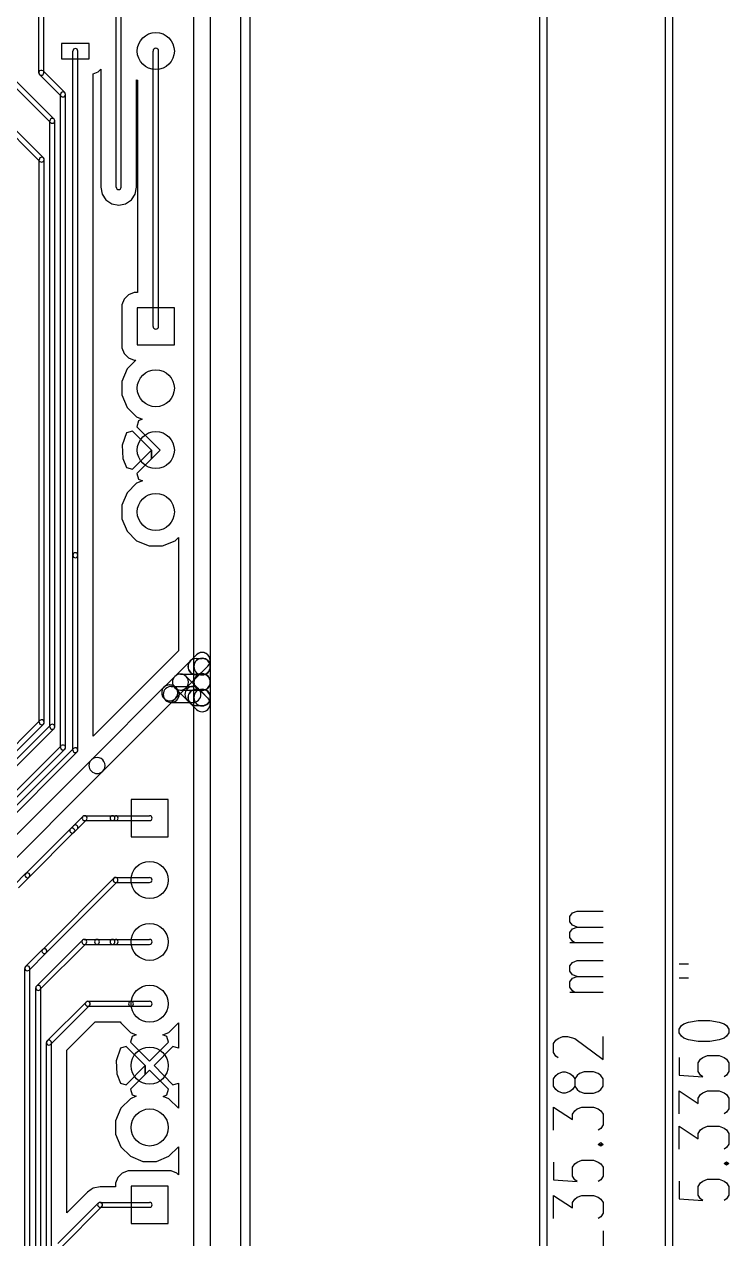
# Model space of a CAD drawing. Extents: x -29274 to 69862, y 24345 to 162744.
# Drawn here: x 58074 to 69462, y 48572 to 68203 of the extents above; entities that cross this region are included whole.
import ezdxf

# ---------------------------------------------------------------- set-up
doc = ezdxf.new("R2010")
doc.units = 0
doc.layers.add('BLACK', color=1, linetype='CONTINUOUS')

msp = doc.modelspace()

# ---------------------------------------------------------------- linework, layer by layer
at = {"layer": 'BLACK'}
for p, q in [((66406, 24474), (66406, 77774)), ((66526, 24474), (66526, 77774)), ((68438, 24426), (68438, 77776)), ((68558, 24426), (68558, 77776)), ((61575, 34920), (61575, 75920)), ((61725, 34920), (61725, 75920)), ((60815, 57820), (60815, 69370)), ((61085, 57820), (61085, 69370)), ((58310, 67420), (58310, 69120)), ((58390, 67420), (58390, 69120)), ((59560, 65570), (59560, 69170)), ((59640, 65570), (59640, 69170)), ((59125, 67895), (58675, 67895)), ((58675, 67895), (58675, 67645)), ((58860, 59620), (58860, 67770)), ((58940, 59620), (58940, 67770)), ((59125, 67645), (59125, 67895)), ((60155, 63320), (60155, 67770)), ((60245, 63320), (60245, 67770)), ((58675, 67645), (59125, 67645)), ((57722, 67392), (58500, 66614)), ((57778, 67448), (58556, 66670)), ((58671, 67042), (58322, 67391)), ((58728, 67099), (58379, 67448)), ((59190, 67403), (59266, 67434)), ((59190, 67403), (59266, 67434)), ((59190, 59620), (59190, 67403)), ((59190, 59620), (59190, 67403)), ((59266, 67434), (59310, 67478)), ((59266, 67434), (59310, 67478)), ((59310, 67478), (59310, 65570)), ((59310, 67478), (59310, 65570)), ((58328, 65986), (57072, 67242)), ((58384, 66042), (57128, 67298)), ((59890, 65570), (59890, 67305)), ((59890, 67305), (59905, 67299)), ((59890, 65570), (59890, 67305)), ((59890, 67305), (59905, 67299)), ((59905, 67299), (59905, 63869)), ((59905, 67299), (59905, 63869)), ((58660, 56514), (58660, 67070)), ((58740, 56514), (58740, 67070)), ((58488, 56848), (58488, 66642)), ((58568, 56848), (58568, 66642)), ((58316, 56920), (58316, 66014)), ((58396, 56920), (58396, 66014)), ((59310, 65570), (59332, 65459)), ((59310, 65570), (59332, 65459)), ((59868, 65459), (59890, 65570)), ((59868, 65459), (59890, 65570)), ((59332, 65459), (59395, 65365)), ((59332, 65459), (59395, 65365)), ((59805, 65365), (59868, 65459)), ((59805, 65365), (59868, 65459)), ((59395, 65365), (59489, 65302)), ((59395, 65365), (59489, 65302)), ((59489, 65302), (59600, 65280)), ((59489, 65302), (59600, 65280)), ((59600, 65280), (59711, 65302)), ((59600, 65280), (59711, 65302)), ((59711, 65302), (59805, 65365)), ((59711, 65302), (59805, 65365)), ((59759, 63831), (59689, 63761)), ((59759, 63831), (59689, 63761)), ((59851, 63869), (59759, 63831)), ((59851, 63869), (59759, 63831)), ((59905, 63869), (59851, 63869)), ((59905, 63869), (59851, 63869)), ((59689, 63761), (59651, 63670)), ((59689, 63761), (59651, 63670)), ((59651, 63670), (59651, 63571)), ((59651, 63670), (59651, 63571)), ((60500, 63620), (59900, 63620)), ((59900, 63620), (59900, 63020)), ((60500, 63020), (60500, 63620)), ((59651, 63571), (59651, 62971)), ((59651, 63571), (59651, 62971)), ((59900, 63020), (60500, 63020)), ((59651, 62971), (59689, 62879)), ((59651, 62971), (59689, 62879)), ((59689, 62879), (59759, 62809)), ((59689, 62879), (59759, 62809)), ((59735, 62631), (59651, 62429)), ((59735, 62631), (59651, 62429)), ((59875, 62771), (59735, 62631)), ((59875, 62771), (59735, 62631)), ((59759, 62809), (59850, 62771)), ((59759, 62809), (59850, 62771)), ((59850, 62771), (59875, 62771)), ((59850, 62771), (59875, 62771)), ((59651, 62429), (59651, 62211)), ((59651, 62429), (59651, 62211)), ((59651, 62211), (59735, 62009)), ((59651, 62211), (59735, 62009)), ((59735, 62009), (59889, 61855)), ((59735, 62009), (59889, 61855)), ((59889, 61855), (59980, 61818)), ((59889, 61855), (59980, 61818)), ((59919, 61792), (59892, 61698)), ((59919, 61792), (59892, 61698)), ((59892, 61698), (60165, 61426)), ((59892, 61698), (60165, 61426)), ((59980, 61818), (59919, 61792)), ((59980, 61818), (59919, 61792)), ((59728, 61601), (59657, 61399)), ((59728, 61601), (59657, 61399)), ((59822, 61628), (59728, 61601)), ((59822, 61628), (59728, 61601)), ((60129, 61320), (59822, 61628)), ((60129, 61320), (59822, 61628)), ((59657, 61399), (59668, 61186)), ((59657, 61399), (59668, 61186)), ((59822, 61012), (60129, 61320)), ((59822, 61012), (60129, 61320)), ((60129, 61179), (60129, 61320)), ((60129, 61320), (60129, 61179)), ((60129, 61179), (60129, 61320)), ((60129, 61320), (60129, 61179)), ((60200, 61249), (60129, 61179)), ((60200, 61249), (60129, 61179)), ((60165, 61426), (60200, 61391)), ((60165, 61426), (60200, 61391)), ((60200, 61391), (60271, 61320)), ((60200, 61391), (60271, 61320)), ((60271, 61320), (60200, 61249)), ((60271, 61320), (60200, 61249)), ((59668, 61186), (59728, 61039)), ((59668, 61186), (59728, 61039)), ((60129, 61179), (59892, 60942)), ((60129, 61179), (59892, 60942)), ((59728, 61039), (59822, 61012)), ((59728, 61039), (59822, 61012)), ((59892, 60942), (59919, 60848)), ((59892, 60942), (59919, 60848)), ((59889, 60785), (59735, 60631)), ((59889, 60785), (59735, 60631)), ((59984, 60825), (59889, 60785)), ((59984, 60825), (59889, 60785)), ((59919, 60848), (59984, 60825)), ((59919, 60848), (59984, 60825)), ((59735, 60631), (59651, 60429)), ((59735, 60631), (59651, 60429)), ((59651, 60429), (59651, 60211)), ((59651, 60429), (59651, 60211)), ((59651, 60211), (59735, 60009)), ((59651, 60211), (59735, 60009)), ((59735, 60009), (59889, 59855)), ((59735, 60009), (59889, 59855)), ((60511, 59855), (60565, 59909)), ((60511, 59855), (60565, 59909)), ((60565, 59909), (60565, 58073)), ((60565, 59909), (60565, 58073)), ((59889, 59855), (60091, 59771)), ((59889, 59855), (60091, 59771)), ((60091, 59771), (60309, 59771)), ((60091, 59771), (60309, 59771)), ((60309, 59771), (60511, 59855)), ((60309, 59771), (60511, 59855)), ((58860, 56470), (58860, 59620)), ((58940, 56470), (58940, 59620)), ((59190, 56698), (59190, 59620)), ((59190, 56698), (59190, 59620)), ((60565, 58073), (60331, 57839)), ((60565, 58073), (60331, 57839)), ((60508, 57662), (60858, 58012)), ((60858, 58011), (60759, 57912)), ((60850, 57950), (60950, 57950)), ((60329, 57837), (60156, 57664)), ((60329, 57837), (60156, 57664)), ((60331, 57839), (60329, 57837)), ((60331, 57839), (60329, 57837)), ((60692, 57478), (61042, 57828)), ((60815, 57570), (60815, 57820)), ((61041, 57828), (60942, 57729)), ((61085, 57570), (61085, 57820)), ((60154, 57662), (59190, 56698)), ((60154, 57662), (59190, 56698)), ((60156, 57664), (60154, 57662)), ((60156, 57664), (60154, 57662)), ((60333, 57488), (60507, 57662)), ((60600, 57700), (60950, 57700)), ((60692, 57662), (60892, 57462)), ((60815, 57320), (60815, 57570)), ((60850, 57690), (60950, 57690)), ((61085, 57320), (61085, 57570)), ((59158, 56313), (60332, 57487)), ((60450, 57500), (60800, 57500)), ((60508, 57478), (60708, 57278)), ((60517, 57487), (60541, 57463)), ((60517, 57304), (60691, 57478)), ((60600, 57440), (60950, 57440)), ((60850, 57450), (60950, 57450)), ((60892, 57462), (61042, 57312)), ((61041, 57312), (60942, 57411)), ((59342, 56129), (60516, 57303)), ((60333, 57303), (60357, 57279)), ((60450, 57240), (60800, 57240)), ((60708, 57278), (60858, 57128)), ((60858, 57129), (60759, 57228)), ((60815, 33070), (60815, 57320)), ((60850, 57190), (60950, 57190)), ((61085, 33070), (61085, 57320)), ((54972, 53592), (58328, 56948)), ((55028, 53536), (58384, 56892)), ((58499, 56876), (55272, 53649)), ((58556, 56819), (55329, 53592)), ((56203, 54074), (58671, 56542)), ((55972, 53599), (58871, 56498)), ((56029, 53542), (58928, 56441)), ((56259, 54018), (58727, 56486)), ((57408, 54562), (59158, 56312)), ((57592, 54378), (59342, 56128)), ((60400, 55670), (59800, 55670)), ((59800, 55670), (59800, 55070)), ((60400, 55070), (60400, 55670)), ((59021, 55398), (58822, 55199)), ((59050, 55410), (59500, 55410)), ((59500, 55410), (60100, 55410)), ((59500, 55410), (59550, 55410)), ((58821, 55198), (58097, 54474)), ((58871, 55248), (58822, 55199)), ((59078, 55341), (58879, 55142)), ((58928, 55191), (58879, 55142)), ((59050, 55330), (59500, 55330)), ((59500, 55330), (60100, 55330)), ((59500, 55330), (59550, 55330)), ((58877, 55142), (58153, 54418)), ((59800, 55070), (60400, 55070)), ((58096, 54473), (57922, 54299)), ((58152, 54417), (57978, 54243)), ((58372, 53248), (59522, 54398)), ((59550, 54410), (60100, 54410)), ((58428, 53192), (59578, 54342)), ((59550, 54330), (60100, 54330)), ((66896, 53781), (66935, 53839)), ((66935, 53839), (67011, 53867)), ((67011, 53867), (67430, 53867)), ((66896, 53696), (66896, 53781)), ((66935, 53639), (66896, 53696)), ((67011, 53610), (66935, 53639)), ((66935, 53581), (67011, 53610)), ((67011, 53610), (67430, 53610)), ((59016, 53398), (58272, 52654)), ((59044, 53410), (59250, 53410)), ((59250, 53410), (59500, 53410)), ((59500, 53410), (60100, 53410)), ((59500, 53410), (59550, 53410)), ((66896, 53524), (66935, 53581)), ((66896, 53439), (66896, 53524)), ((66935, 53381), (66896, 53439)), ((58094, 52971), (58371, 53248)), ((59072, 53342), (58328, 52598)), ((59044, 53330), (59250, 53330)), ((59250, 53330), (59500, 53330)), ((59500, 53330), (60100, 53330)), ((59500, 53330), (59550, 53330)), ((67430, 53353), (66896, 53353)), ((66973, 53353), (66935, 53381)), ((58151, 52914), (58428, 53191)), ((66896, 52981), (66935, 53039)), ((66935, 53039), (67011, 53067)), ((67011, 53067), (67430, 53067)), ((68662, 53016), (68814, 53016)), ((58082, 44820), (58082, 52942)), ((58162, 44820), (58162, 52942)), ((66896, 52896), (66896, 52981)), ((66935, 52839), (66896, 52896)), ((67011, 52810), (66935, 52839)), ((66935, 52781), (67011, 52810)), ((67011, 52810), (67430, 52810)), ((58260, 44820), (58260, 52626)), ((58340, 44820), (58340, 52626)), ((66896, 52724), (66935, 52781)), ((66896, 52639), (66896, 52724)), ((66935, 52581), (66896, 52639)), ((68662, 52787), (68814, 52787)), ((67430, 52553), (66896, 52553)), ((66973, 52553), (66935, 52581)), ((58444, 51770), (59072, 52398)), ((58500, 51714), (59128, 52342)), ((59100, 52410), (59800, 52410)), ((59100, 52330), (59800, 52330)), ((59800, 52410), (60100, 52410)), ((59800, 52330), (60100, 52330)), ((58762, 51622), (59220, 52080)), ((58762, 51622), (59220, 52080)), ((59220, 52080), (59626, 52080)), ((59220, 52080), (59626, 52080)), ((59626, 52080), (59635, 52059)), ((59626, 52080), (59635, 52059)), ((59635, 52059), (59789, 51905)), ((59635, 52059), (59789, 51905)), ((60411, 51905), (60565, 52059)), ((60411, 51905), (60565, 52059)), ((60565, 52059), (60565, 51654)), ((60565, 52059), (60565, 51654)), ((68700, 52016), (68738, 52045)), ((68738, 52045), (68814, 52074)), ((68814, 52074), (68967, 52102)), ((68967, 52102), (69157, 52102)), ((69157, 52102), (69309, 52074)), ((69309, 52074), (69386, 52045)), ((69386, 52045), (69424, 52016)), ((59789, 51905), (59880, 51868)), ((59789, 51905), (59880, 51868)), ((59819, 51842), (59792, 51748)), ((59819, 51842), (59792, 51748)), ((59880, 51868), (59819, 51842)), ((59880, 51868), (59819, 51842)), ((60315, 51866), (60411, 51905)), ((60315, 51866), (60411, 51905)), ((60381, 51842), (60315, 51866)), ((60381, 51842), (60315, 51866)), ((60408, 51748), (60381, 51842)), ((60408, 51748), (60381, 51842)), ((66706, 51811), (66782, 51839)), ((66782, 51839), (66858, 51839)), ((66858, 51839), (66973, 51811)), ((67430, 51468), (67430, 51839)), ((68662, 51959), (68700, 52016)), ((68662, 51902), (68662, 51959)), ((68700, 51845), (68662, 51902)), ((68738, 51816), (68700, 51845)), ((69424, 51845), (69386, 51816)), ((69424, 52016), (69462, 51959)), ((69462, 51902), (69424, 51845)), ((69462, 51959), (69462, 51902)), ((58432, 44720), (58432, 51742)), ((58512, 44720), (58512, 51742)), ((59628, 51651), (59557, 51449)), ((59628, 51651), (59557, 51449)), ((59722, 51678), (59628, 51651)), ((59722, 51678), (59628, 51651)), ((60029, 51370), (59722, 51678)), ((60029, 51370), (59722, 51678)), ((59792, 51748), (60100, 51441)), ((59792, 51748), (60100, 51441)), ((60100, 51441), (60408, 51748)), ((60100, 51441), (60408, 51748)), ((60478, 51678), (60171, 51370)), ((60478, 51678), (60171, 51370)), ((60565, 51654), (60478, 51678)), ((60565, 51654), (60478, 51678)), ((66630, 51725), (66668, 51782)), ((66630, 51582), (66630, 51725)), ((66668, 51782), (66706, 51811)), ((66973, 51811), (67430, 51468)), ((68814, 51788), (68738, 51816)), ((68967, 51759), (68814, 51788)), ((69157, 51759), (68967, 51759)), ((69309, 51788), (69157, 51759)), ((69386, 51816), (69309, 51788)), ((58762, 48993), (58762, 51622)), ((58762, 48993), (58762, 51622)), ((59557, 51449), (59568, 51236)), ((59557, 51449), (59568, 51236)), ((66668, 51525), (66630, 51582)), ((66706, 51496), (66668, 51525)), ((68662, 51503), (68662, 51217)), ((68967, 51417), (69005, 51474)), ((69005, 51474), (69043, 51503)), ((69043, 51503), (69119, 51531)), ((69119, 51531), (69309, 51531)), ((69309, 51531), (69386, 51503)), ((69386, 51503), (69424, 51474)), ((69424, 51474), (69462, 51417)), ((59722, 51062), (60029, 51370)), ((59722, 51062), (60029, 51370)), ((60029, 51229), (60029, 51370)), ((60029, 51370), (60029, 51229)), ((60029, 51229), (60029, 51370)), ((60029, 51370), (60029, 51229)), ((60100, 51299), (60029, 51229)), ((60100, 51299), (60029, 51229)), ((60408, 50992), (60100, 51299)), ((60408, 50992), (60100, 51299)), ((60171, 51370), (60478, 51062)), ((60171, 51370), (60478, 51062)), ((66668, 51211), (66706, 51240)), ((66706, 51240), (66782, 51268)), ((66782, 51268), (66820, 51268)), ((66820, 51268), (66896, 51240)), ((66896, 51240), (66935, 51211)), ((67049, 51240), (67011, 51211)), ((67125, 51268), (67049, 51240)), ((67277, 51268), (67125, 51268)), ((67354, 51240), (67277, 51268)), ((67392, 51211), (67354, 51240)), ((68967, 51274), (68967, 51417)), ((69005, 51217), (68967, 51274)), ((69462, 51274), (69424, 51217)), ((69462, 51417), (69462, 51274)), ((59568, 51236), (59628, 51089)), ((59568, 51236), (59628, 51089)), ((59628, 51089), (59722, 51062)), ((59628, 51089), (59722, 51062)), ((60029, 51229), (59792, 50992)), ((60029, 51229), (59792, 50992)), ((60478, 51062), (60565, 51087)), ((60478, 51062), (60565, 51087)), ((60565, 51087), (60565, 50681)), ((60565, 51087), (60565, 50681)), ((66630, 51154), (66668, 51211)), ((66630, 51040), (66630, 51154)), ((66935, 51211), (66973, 51154)), ((67011, 51211), (66973, 51154)), ((66973, 51154), (66973, 51040)), ((67430, 51154), (67392, 51211)), ((67430, 51040), (67430, 51154)), ((68662, 51217), (69043, 51188)), ((69043, 51188), (69005, 51217)), ((69424, 51217), (69386, 51188)), ((59884, 50875), (59789, 50835)), ((59884, 50875), (59789, 50835)), ((59792, 50992), (59819, 50898)), ((59792, 50992), (59819, 50898)), ((59819, 50898), (59884, 50875)), ((59819, 50898), (59884, 50875)), ((60319, 50873), (60381, 50898)), ((60319, 50873), (60381, 50898)), ((60411, 50835), (60319, 50873)), ((60411, 50835), (60319, 50873)), ((60381, 50898), (60408, 50992)), ((60381, 50898), (60408, 50992)), ((66668, 50982), (66630, 51040)), ((66706, 50954), (66668, 50982)), ((66782, 50925), (66706, 50954)), ((66820, 50925), (66782, 50925)), ((66896, 50954), (66820, 50925)), ((66935, 50982), (66896, 50954)), ((66973, 51040), (66935, 50982)), ((66973, 51040), (67011, 50982)), ((67011, 50982), (67049, 50954)), ((67049, 50954), (67125, 50925)), ((67125, 50925), (67277, 50925)), ((67277, 50925), (67354, 50954)), ((67354, 50954), (67392, 50982)), ((67392, 50982), (67430, 51040)), ((68662, 50589), (68662, 50960)), ((68662, 50960), (68967, 50760)), ((68967, 50846), (69005, 50903)), ((68967, 50760), (68967, 50846)), ((69005, 50903), (69043, 50932)), ((69043, 50932), (69119, 50960)), ((69119, 50960), (69309, 50960)), ((69309, 50960), (69386, 50932)), ((69386, 50932), (69424, 50903)), ((69424, 50903), (69462, 50846)), ((69462, 50846), (69462, 50674)), ((59635, 50681), (59551, 50479)), ((59635, 50681), (59551, 50479)), ((59789, 50835), (59635, 50681)), ((59789, 50835), (59635, 50681)), ((60565, 50681), (60411, 50835)), ((60565, 50681), (60411, 50835)), ((66630, 50326), (66630, 50697)), ((66630, 50697), (66935, 50497)), ((66973, 50640), (67011, 50669)), ((67011, 50669), (67087, 50697)), ((67087, 50697), (67277, 50697)), ((67277, 50697), (67354, 50669)), ((67354, 50669), (67392, 50640)), ((69462, 50674), (69424, 50617)), ((59551, 50479), (59551, 50261)), ((59551, 50479), (59551, 50261)), ((66935, 50583), (66973, 50640)), ((66935, 50497), (66935, 50583)), ((67392, 50640), (67430, 50583)), ((67430, 50583), (67430, 50411)), ((69424, 50617), (69386, 50589)), ((59551, 50261), (59635, 50059)), ((59551, 50261), (59635, 50059)), ((67392, 50354), (67354, 50326)), ((67430, 50411), (67392, 50354)), ((68662, 50018), (68662, 50389)), ((68662, 50389), (68967, 50189)), ((68967, 50275), (69005, 50332)), ((68967, 50189), (68967, 50275)), ((69005, 50332), (69043, 50361)), ((69043, 50361), (69119, 50389)), ((69119, 50389), (69309, 50389)), ((69309, 50389), (69386, 50361)), ((69386, 50361), (69424, 50332)), ((69424, 50332), (69462, 50275)), ((69462, 50275), (69462, 50103)), ((67354, 50097), (67392, 50125)), ((67392, 50068), (67354, 50097)), ((67354, 50097), (67430, 50097)), ((67392, 50125), (67430, 50097)), ((67430, 50097), (67392, 50068)), ((69462, 50103), (69424, 50046)), ((59635, 50059), (59789, 49905)), ((59635, 50059), (59789, 49905)), ((59789, 49905), (59991, 49821)), ((59789, 49905), (59991, 49821)), ((60209, 49821), (60411, 49905)), ((60209, 49821), (60411, 49905)), ((60411, 49905), (60565, 50059)), ((60411, 49905), (60565, 50059)), ((60565, 50059), (60565, 49607)), ((60565, 50059), (60565, 49607)), ((69424, 50046), (69386, 50018)), ((59751, 49669), (59659, 49631)), ((59751, 49669), (59659, 49631)), ((60351, 49669), (59751, 49669)), ((60351, 49669), (59751, 49669)), ((59991, 49821), (60209, 49821)), ((59991, 49821), (60209, 49821)), ((60450, 49669), (60351, 49669)), ((60450, 49669), (60351, 49669)), ((60541, 49631), (60450, 49669)), ((60541, 49631), (60450, 49669)), ((66630, 49812), (66630, 49526)), ((66935, 49726), (66973, 49783)), ((66935, 49583), (66935, 49726)), ((66973, 49783), (67011, 49812)), ((67011, 49812), (67087, 49840)), ((67087, 49840), (67277, 49840)), ((67277, 49840), (67354, 49812)), ((67354, 49812), (67392, 49783)), ((67392, 49783), (67430, 49726)), ((67430, 49726), (67430, 49583)), ((69386, 49789), (69424, 49817)), ((69424, 49760), (69386, 49789)), ((69386, 49789), (69462, 49789)), ((69424, 49817), (69462, 49789)), ((69462, 49789), (69424, 49760)), ((59589, 49561), (59551, 49470)), ((59589, 49561), (59551, 49470)), ((59659, 49631), (59589, 49561)), ((59659, 49631), (59589, 49561)), ((60565, 49607), (60541, 49631)), ((60565, 49607), (60541, 49631)), ((66630, 49526), (67011, 49497)), ((66973, 49526), (66935, 49583)), ((67011, 49497), (66973, 49526)), ((67392, 49526), (67354, 49497)), ((67430, 49583), (67392, 49526)), ((68662, 49504), (68662, 49218)), ((68967, 49418), (69005, 49475)), ((69005, 49475), (69043, 49504)), ((69043, 49504), (69119, 49532)), ((69119, 49532), (69309, 49532)), ((69309, 49532), (69386, 49504)), ((69386, 49504), (69424, 49475)), ((69424, 49475), (69462, 49418)), ((59094, 49325), (58762, 48993)), ((59094, 49325), (58762, 48993)), ((59157, 49367), (59094, 49325)), ((59157, 49367), (59094, 49325)), ((59189, 49388), (59157, 49367)), ((59189, 49388), (59157, 49367)), ((59300, 49410), (59189, 49388)), ((59300, 49410), (59189, 49388)), ((59551, 49410), (59300, 49410)), ((59551, 49410), (59300, 49410)), ((59551, 49470), (59551, 49410)), ((59551, 49470), (59551, 49410)), ((60400, 49420), (59800, 49420)), ((59800, 49420), (59800, 48820)), ((60400, 48820), (60400, 49420)), ((68967, 49275), (68967, 49418)), ((69005, 49218), (68967, 49275)), ((69462, 49275), (69424, 49218)), ((69462, 49418), (69462, 49275)), ((58616, 48493), (59271, 49148)), ((58673, 48436), (59328, 49091)), ((59300, 49160), (60100, 49160)), ((59300, 49080), (60100, 49080)), ((66630, 48898), (66630, 49269)), ((66630, 49269), (66935, 49069)), ((66935, 49155), (66973, 49212)), ((66935, 49069), (66935, 49155)), ((66973, 49212), (67011, 49241)), ((67011, 49241), (67087, 49269)), ((67087, 49269), (67277, 49269)), ((67277, 49269), (67354, 49241)), ((67354, 49241), (67392, 49212)), ((67392, 49212), (67430, 49155)), ((67430, 49155), (67430, 48983)), ((68662, 49218), (69043, 49189)), ((69043, 49189), (69005, 49218)), ((69424, 49218), (69386, 49189)), ((67392, 48926), (67354, 48898)), ((67430, 48983), (67392, 48926)), ((59800, 48820), (60400, 48820)), ((67430, 48698), (67430, 48355))]:
    msp.add_line(p, q, dxfattribs=at)
for centre in [(60200, 67770), (60200, 62320), (60200, 61320), (60200, 60320), (60100, 54370), (60100, 53370), (60100, 52370), (60100, 51370), (60100, 50370)]:
    msp.add_circle(centre, 300, dxfattribs=at)
for centre, radius, start, end in [((58900, 67770), 40, 360, 540), ((60200, 67770), 45, 360, 540), ((58350, 67420), 40, 405, 585), ((58350, 67420), 40, 180, 360), ((58700, 67070), 40, 360, 540), ((58700, 67070), 40, 225, 405), ((58528, 66642), 40, 360, 540), ((58528, 66642), 40, 225, 405), ((58356, 66014), 40, 360, 540), ((58356, 66014), 40, 225, 405), ((59600, 65570), 40, 180, 360), ((60200, 63320), 45, 180, 360), ((58900, 59620), 40, 360, 540), ((58900, 59620), 40, 180, 360), ((60850, 57820), 130, 90, 270), ((60851, 57821), 130, 135, 315), ((60950, 57820), 135, 360, 540), ((60949, 57919), 130, -45, 135), ((60950, 57920), 130, 315, 495), ((60950, 57820), 130, 270, 450), ((60950, 57820), 135, 180, 360), ((60425, 57395), 130, 45, 225), ((60424, 57395), 130, 315, 495), ((60600, 57570), 130, 45, 225), ((60600, 57570), 130, 90, 270), ((60600, 57570), 130, 135, 315), ((60599, 57570), 130, 315, 495), ((60950, 57570), 135, 360, 540), ((60950, 57570), 135, 180, 360), ((60950, 57570), 130, 270, 450), ((60425, 57396), 130, 135, 315), ((60450, 57370), 130, 90, 270), ((60449, 57371), 130, 225, 405), ((60800, 57370), 130, 45, 225), ((60800, 57370), 130, 225, 405), ((60850, 57320), 130, 90, 270), ((60851, 57319), 130, 405, 585), ((60800, 57370), 130, 270, 450), ((60950, 57320), 135, 360, 540), ((60950, 57320), 130, 270, 450), ((60950, 57320), 135, 180, 360), ((60949, 57221), 130, 225, 405), ((60950, 57220), 130, 225, 405), ((58356, 56920), 40, 315, 495), ((58356, 56920), 40, 180, 360), ((58528, 56848), 40, 180, 360), ((58528, 56848), 40, -45, 135), ((58699, 56514), 40, 315, 495), ((58700, 56514), 40, 180, 360), ((58900, 56470), 40, 180, 360), ((58900, 56470), 40, 315, 495), ((59250, 56220), 130, 315, 495), ((59250, 56221), 130, 135, 315), ((59050, 55370), 40, 90, 270), ((59050, 55370), 40, -45, 135), ((59500, 55370), 40, 90, 270), ((59500, 55370), 40, 90, 270), ((59500, 55370), 40, 270, 450), ((59550, 55370), 40, 270, 450), ((60100, 55370), 40, 270, 450), ((58850, 55170), 40, 135, 315), ((58850, 55170), 40, 135, 315), ((58849, 55170), 40, -45, 135), ((58900, 55220), 40, -45, 135), ((58125, 54446), 40, 135, 315), ((58124, 54445), 40, -45, 135), ((59550, 54370), 40, 90, 270), ((59550, 54370), 40, 315, 495), ((60100, 54370), 40, 270, 450), ((59044, 53370), 40, 90, 270), ((59044, 53370), 40, -45, 135), ((59250, 53370), 40, 90, 270), ((59250, 53370), 40, 270, 450), ((59500, 53370), 40, 90, 270), ((59500, 53370), 40, 90, 270), ((59500, 53370), 40, 270, 450), ((59550, 53370), 40, 270, 450), ((60100, 53370), 40, 270, 450), ((58400, 53220), 40, 135, 315), ((58400, 53220), 40, 315, 495), ((58122, 52942), 40, 360, 540), ((58122, 52942), 40, 135, 315), ((58300, 52626), 40, 360, 540), ((58300, 52626), 40, 135, 315), ((59100, 52370), 40, 90, 270), ((59100, 52370), 40, 315, 495), ((59800, 52370), 40, 90, 270), ((59800, 52370), 40, 270, 450), ((60100, 52370), 40, 270, 450), ((58472, 51742), 40, 360, 540), ((58472, 51742), 40, 135, 315), ((59300, 49120), 40, 90, 270), ((59299, 49119), 40, 315, 495), ((60100, 49120), 40, 270, 450)]:
    msp.add_arc(centre, radius, start, end, dxfattribs=at)

doc.saveas('drawing.dxf')
